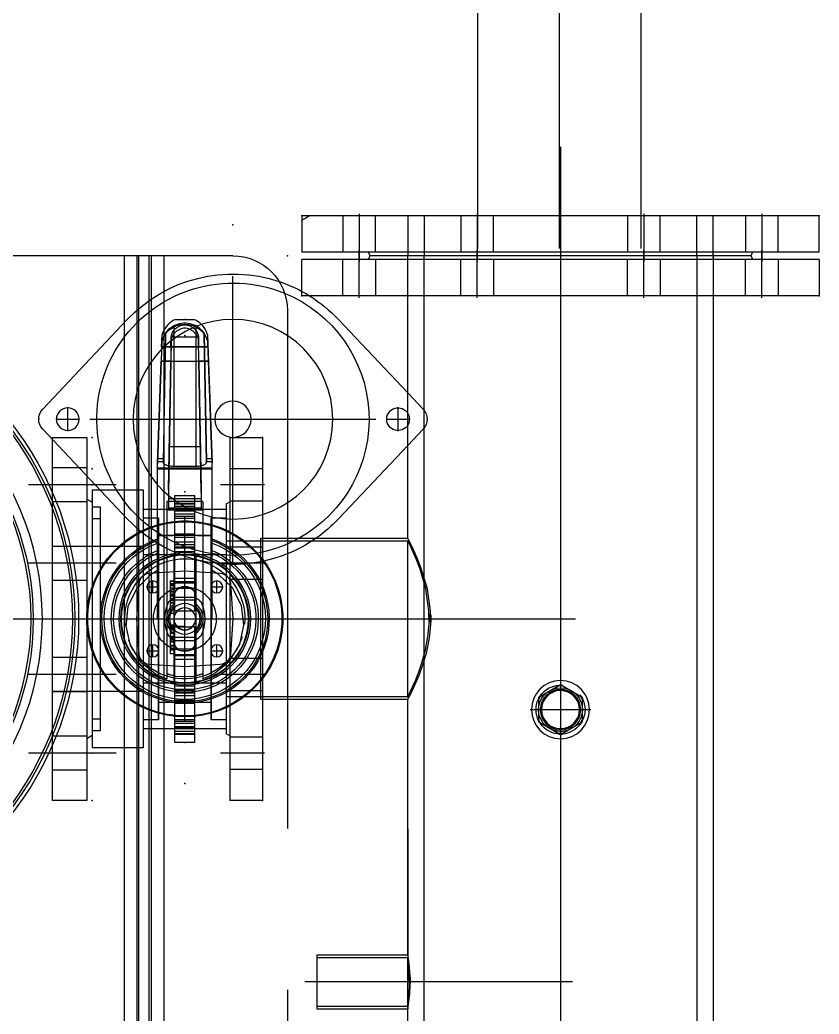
# Model space of a CAD drawing. Extents: x -234346 to 58427, y -132654 to -82394.
# Drawn here: x -196274 to -195834, y -103143 to -102595 of the extents above; entities that cross this region are included whole.
import ezdxf

# ---------------------------------------------------------------- set-up
doc = ezdxf.new("R2010")
doc.units = 0
doc.header["$LTSCALE"] = 8
doc.linetypes.add('CENTER', pattern=[50.8, 31.75, -6.35, 6.35, -6.35])
doc.layers.get('0').update_dxf_attribs({"color": 9, "lineweight": 5})
doc.layers.add('M-PB_CW', color=5, linetype='Continuous')
doc.layers.add('PUMP EQUIPMENT BLOCK', color=30, linetype='Continuous')

# ---------------------------------------------------------------- blocks, each defined once
blk = doc.blocks.new('BOOSTER PUMP BLOCK')
for p, q in [((404, 687.8), (384, 687.8)), ((384, 687.8), (384, 402.8)), ((404, 687.8), (404, 402.8)), ((408, 687.8), (428, 687.8)), ((408, 687.8), (408, 402.8)), ((428, 687.8), (428, 402.8)), ((404, 665.16), (384, 665.16)), ((408, 665.16), (428, 665.16)), ((382.8, 656.16), (409.2, 656.16)), ((429.2, 656.16), (402.8, 656.16)), ((384, 647.16), (404, 647.16)), ((406, 650.14), (404, 651.3)), ((406, 650.14), (408, 651.3)), ((406, 650.14), (406, 440.45)), ((406, 650.14), (406, 440.45)), ((428, 647.16), (408, 647.16)), ((384, 629.45), (-532.5, 629.45)), ((406, 629.45), (384, 629.45)), ((406, 629.45), (428, 629.45)), ((406, 620.35), (-554, 620.35)), ((406, 620.35), (384, 620.35)), ((406, 620.35), (428, 620.35)), ((404, 600.22), (384, 600.22)), ((408, 600.22), (428, 600.22)), ((382.8, 591.22), (409.2, 591.22)), ((429.2, 591.22), (402.8, 591.22)), ((384, 582.22), (404, 582.22)), ((428, 582.22), (408, 582.22)), ((156, 528.5), (156, 562.1)), ((149.07, 557.3), (142.14, 545.3)), ((162.93, 557.3), (149.07, 557.3)), ((169.86, 545.3), (162.93, 557.3)), ((206, -607.96), (206, 553.55)), ((6, 552), (6, 404.44)), ((466, 545.3), (-614, 545.3)), ((142.14, 545.3), (149.07, 533.3)), ((142.53, 544.45), (142.54, 546.31)), ((162.93, 533.3), (169.86, 545.3)), ((169.48, 546.08), (169.5, 545.3)), ((149.07, 533.3), (162.93, 533.3)), ((404, 508.37), (384, 508.37)), ((408, 508.37), (428, 508.37)), ((382.8, 499.37), (409.2, 499.37)), ((429.2, 499.37), (402.8, 499.37)), ((384, 490.37), (404, 490.37)), ((428, 490.37), (408, 490.37)), ((206, 473.84), (204.14, 473.82)), ((206, 472.93), (204.44, 472.92)), ((208.28, 473.81), (206, 473.84)), ((208.82, 472.88), (206, 472.93)), ((-554, 470.25), (406, 470.25)), ((310.51, 469.61), (301.54, 461.15)), ((330.46, 461.15), (321.49, 469.61)), ((384, 470.25), (406, 470.25)), ((428, 470.25), (406, 470.25)), ((-139.03, 461.15), (1.69, 461.15)), ((-9, 461.18), (-9, 411.15)), ((90.33, 461.15), (-8.81, 461.15)), ((-7.5, 461.17), (-7.5, 411.15)), ((-7.5, 461.15), (19.5, 461.15)), ((6, 462.49), (5.08, 462.49)), ((6, 462.24), (5.19, 462.23)), ((8.57, 462.45), (6, 462.49)), ((19.5, 411.15), (19.5, 461.15)), ((20.97, 461.15), (161.69, 461.15)), ((21, 411.15), (21, 461.15)), ((161.55, 461.22), (161.55, 381.15)), ((163.05, 461.22), (163.05, 380.15)), ((163.05, 461.15), (248.95, 461.15)), ((248.95, 380.15), (248.95, 461.19)), ((250.33, 461.15), (384, 461.15)), ((250.45, 381.15), (250.45, 461.21)), ((301.54, 461.15), (261.09, 422.98)), ((316, 449.23), (316, 462.36)), ((370.91, 422.98), (330.46, 461.15)), ((384, 461.15), (406, 461.15)), ((428, 461.15), (406, 461.15)), ((309.44, 455.8), (322.56, 455.8)), ((316, 286.05), (316, 443.55)), ((404, 443.43), (384, 443.43)), ((404, 439.3), (406, 440.45)), ((408, 439.3), (406, 440.45)), ((408, 443.43), (428, 443.43)), ((382.8, 434.43), (409.2, 434.43)), ((429.2, 434.43), (402.8, 434.43)), ((384, 425.43), (404, 425.43)), ((428, 425.43), (408, 425.43)), ((-9, 411.15), (21, 411.15)), ((384, 402.8), (404, 402.8)), ((428, 402.8), (408, 402.8)), ((1.55, 394.8), (-70.5, 394.8)), ((161.55, 394.8), (90.45, 394.8)), ((250.45, 394.8), (161.55, 394.8)), ((376, 394.8), (250.45, 394.8)), ((106, 381.15), (106, 363.15)), ((173.14, 381.15), (106, 381.15)), ((106, 381.15), (106, 363.15)), ((173.14, 381.15), (106, 381.15)), ((106, 381.15), (106, 363.15)), ((173.14, 381.15), (106, 381.15)), ((106, 381.15), (106, 363.15)), ((173.14, 381.15), (106, 381.15)), ((123.09, 381.15), (123.09, 363.15)), ((123.09, 381.15), (123.09, 363.15)), ((123.09, 381.15), (123.09, 363.15)), ((123.09, 381.15), (123.09, 363.15)), ((132.09, 382.25), (132.09, 358.05)), ((141.09, 363.15), (141.09, 381.15)), ((141.09, 363.15), (141.09, 381.15)), ((141.09, 363.15), (141.09, 381.15)), ((141.09, 363.15), (141.09, 381.15)), ((161.55, 381.15), (161.55, 380.15)), ((161.55, 380.15), (250.45, 380.15)), ((163.05, 381.15), (163.05, 361.15)), ((163.05, 381.15), (163.05, 361.15)), ((163.05, 381.15), (163.05, 361.15)), ((163.05, 381.15), (163.05, 361.15)), ((166.39, 381.15), (166.39, 363.15)), ((166.39, 381.15), (166.39, 363.15)), ((166.39, 381.15), (166.39, 363.15)), ((166.39, 381.15), (166.39, 363.15)), ((238.86, 381.15), (173.14, 381.15)), ((238.86, 381.15), (173.14, 381.15)), ((238.86, 381.15), (173.14, 381.15)), ((238.86, 381.15), (173.14, 381.15)), ((175.39, 382.25), (175.39, 358.05)), ((184.39, 363.15), (184.39, 381.15)), ((184.39, 363.15), (184.39, 381.15)), ((184.39, 363.15), (184.39, 381.15)), ((184.39, 363.15), (184.39, 381.15)), ((227.61, 381.15), (227.61, 363.15)), ((227.61, 381.15), (227.61, 363.15)), ((227.61, 381.15), (227.61, 363.15)), ((227.61, 381.15), (227.61, 363.15)), ((236.61, 382.25), (236.61, 358.05)), ((306, 381.15), (238.86, 381.15)), ((306, 381.15), (238.86, 381.15)), ((306, 381.15), (238.86, 381.15)), ((306, 381.15), (238.86, 381.15)), ((245.61, 363.15), (245.61, 381.15)), ((245.61, 363.15), (245.61, 381.15)), ((245.61, 363.15), (245.61, 381.15)), ((245.61, 363.15), (245.61, 381.15)), ((248.95, 361.15), (248.95, 381.15)), ((248.95, 361.15), (248.95, 381.15)), ((248.95, 361.15), (248.95, 381.15)), ((248.95, 361.15), (248.95, 381.15)), ((250.45, 380.15), (250.45, 381.15)), ((270.91, 381.15), (270.91, 363.15)), ((270.91, 381.15), (270.91, 363.15)), ((270.91, 381.15), (270.91, 363.15)), ((270.91, 381.15), (270.91, 363.15)), ((279.91, 382.25), (279.91, 358.05)), ((288.91, 363.15), (288.91, 381.15)), ((288.91, 363.15), (288.91, 381.15)), ((288.91, 363.15), (288.91, 381.15)), ((288.91, 363.15), (288.91, 381.15)), ((306, 363.15), (306, 381.15)), ((306, 363.15), (306, 381.15)), ((306, 363.15), (306, 381.15)), ((306, 363.15), (306, 381.15)), ((158.06, 363.15), (106, 363.15)), ((158.06, 363.15), (106, 363.15)), ((158.06, 363.15), (106, 363.15)), ((158.06, 363.15), (106, 363.15)), ((141.5, 363.15), (142.65, 361.15)), ((141.5, 363.15), (142.65, 361.15)), ((141.5, 363.15), (142.65, 361.15)), ((141.5, 363.15), (142.65, 361.15)), ((253.94, 363.15), (158.06, 363.15)), ((253.94, 363.15), (158.06, 363.15)), ((253.94, 363.15), (158.06, 363.15)), ((253.94, 363.15), (158.06, 363.15)), ((206, 364.8), (186.43, 363.43)), ((225.57, 363.43), (206, 364.8)), ((237.25, 364.8), (394.75, 364.8)), ((306, 363.15), (253.94, 363.15)), ((306, 363.15), (253.94, 363.15)), ((306, 363.15), (253.94, 363.15)), ((306, 363.15), (253.94, 363.15)), ((269.35, 361.15), (270.5, 363.15)), ((269.35, 361.15), (270.5, 363.15)), ((269.35, 361.15), (270.5, 363.15)), ((269.35, 361.15), (270.5, 363.15)), ((406, 364.8), (406, -155.2)), ((157.07, 361.15), (142.65, 361.15)), ((157.07, 361.15), (142.65, 361.15)), ((157.07, 361.15), (142.65, 361.15)), ((157.07, 361.15), (142.65, 361.15)), ((145.5, 361.3), (145.5, 361.15)), ((145.5, 361.3), (266.5, 361.3)), ((145.5, 361.15), (145.5, 343.8)), ((150.35, 361.3), (150.35, 352.8)), ((150.35, 361.3), (150.35, 352.8)), ((254.93, 361.15), (157.07, 361.15)), ((254.93, 361.15), (157.07, 361.15)), ((254.93, 361.15), (157.07, 361.15)), ((254.93, 361.15), (157.07, 361.15)), ((170.5, 361.3), (170.5, 315.3)), ((180.87, 357.86), (179.5, 338.3)), ((188.4, 352.43), (188.4, 359.36)), ((223.6, 352.43), (223.6, 359.36)), ((232.5, 338.3), (231.13, 357.86)), ((241.5, 315.3), (241.5, 361.3)), ((269.35, 361.15), (254.93, 361.15)), ((269.35, 361.15), (254.93, 361.15)), ((269.35, 361.15), (254.93, 361.15)), ((269.35, 361.15), (254.93, 361.15)), ((261.65, 352.8), (261.65, 361.3)), ((261.65, 352.8), (261.65, 361.3)), ((266.5, 361.15), (266.5, 361.3)), ((266.5, 353.3), (266.5, 361.15)), ((261.65, 352.8), (150.35, 352.8)), ((150.35, 352.8), (261.65, 352.8)), ((159.9, 352.8), (159.9, 323.8)), ((159.9, 352.8), (159.9, 323.8)), ((184.93, 355.9), (191.86, 355.9)), ((206, 353.3), (291.94, 353.3)), ((206, 323.3), (206, 353.3)), ((220.13, 355.9), (227.06, 355.9)), ((252, 345.1), (252, 353.3)), ((252.1, 323.8), (252.1, 352.8)), ((252.1, 323.8), (252.1, 352.8)), ((266.5, 323.3), (266.5, 353.3)), ((288.62, 323.3), (288.62, 353.3)), ((289.14, 323.3), (289.14, 353.3)), ((291.58, 353.3), (358.38, 350.95)), ((362.44, 350.83), (291.91, 353.3)), ((291.94, 353.3), (292.07, 353.29)), ((292.07, 353.29), (358.42, 350.95)), ((292.65, 350.23), (292.65, 353.26)), ((294.34, 350.19), (294.34, 353.2)), ((348, 351.34), (348, 346.05)), ((348, 346.04), (348, 351.34)), ((355.89, 345.91), (355.89, 351.06)), ((356, 345.91), (356, 351.06)), ((358.42, 350.95), (358.38, 350.95)), ((270.72, 348.3), (173.01, 348.3)), ((174.49, 343.54), (175.97, 348.3)), ((266, 328.3), (266, 348.3)), ((266.76, 347.3), (266.76, 329.3)), ((276.94, 347.3), (266.76, 347.3)), ((266.82, 329.3), (266.82, 347.3)), ((267.19, 329.3), (267.19, 347.3)), ((270.72, 348.3), (270.72, 347.3)), ((270.72, 347.3), (270.72, 329.3)), ((272.34, 329.3), (272.34, 347.3)), ((275.71, 347.3), (358.99, 345.83)), ((277.32, 347.3), (276.94, 347.3)), ((348, 346.06), (277.32, 347.3)), ((292.38, 350.23), (362.83, 348.99)), ((363.05, 348.99), (292.38, 350.23)), ((301, 329.71), (301, 346.89)), ((348, 330.55), (348, 346.05)), ((348, 346.05), (348, 346.05)), ((348, 330.55), (348, 346.04)), ((355.89, 330.69), (355.89, 345.91)), ((361, 345.83), (356, 345.92)), ((356, 330.68), (356, 345.91)), ((356, 345.91), (356, 345.91)), ((356, 345.91), (356, 345.91)), ((358.99, 345.83), (360.61, 345.83)), ((360.61, 345.83), (361, 345.83)), ((361.45, 331.38), (361.45, 345.21)), ((363.05, 348.99), (362.83, 348.99)), ((137.97, 343.8), (137.97, 332.8)), ((137.97, 343.8), (152.28, 343.8)), ((142.36, 343.8), (142.36, 332.8)), ((142.74, 343.8), (142.74, 332.8)), ((143.97, 343.8), (143.97, 332.8)), ((145.5, 343.8), (145.5, 332.8)), ((145.94, 343.8), (145.94, 332.8)), ((146.6, 343.8), (146.6, 332.8)), ((148.37, 343.8), (148.37, 332.8)), ((149.55, 343.8), (149.55, 332.8)), ((150.63, 332.8), (150.63, 343.8)), ((152.28, 343.8), (201.68, 343.8)), ((159.33, 343.8), (159.33, 332.8)), ((161.1, 343.8), (161.1, 332.8)), ((163.73, 332.8), (163.73, 343.8)), ((165.16, 343.8), (165.16, 332.8)), ((166.39, 343.8), (166.39, 332.8)), ((167.07, 343.8), (167.07, 332.8)), ((168.98, 343.8), (168.98, 332.8)), ((170.5, 344.3), (170.5, 332.3)), ((241.5, 344.3), (170.5, 344.3)), ((183.7, 343.8), (183.7, 332.8)), ((185.61, 343.8), (185.61, 332.8)), ((186.3, 332.8), (186.3, 343.8)), ((189.24, 343.8), (189.24, 332.8)), ((194, 332), (194, 344.6)), ((194.47, 344.3), (194, 344.3)), ((195.71, 343.8), (195.71, 332.8)), ((201.5, 341.42), (201.5, 335.17)), ((201.68, 343.8), (201.68, 342.61)), ((210.32, 343.8), (210.32, 342.61)), ((210.32, 343.8), (274.03, 343.8)), ((210.5, 335.17), (210.5, 341.42)), ((216.29, 343.8), (216.29, 332.8)), ((218, 344.3), (217.53, 344.3)), ((218, 332), (218, 344.6)), ((222.76, 343.8), (222.76, 332.8)), ((225.7, 343.8), (225.7, 332.8)), ((226.39, 343.8), (226.39, 332.8)), ((228.3, 343.8), (228.3, 332.8)), ((241.5, 332.3), (241.5, 344.3)), ((243.02, 343.8), (243.02, 332.8)), ((244.93, 343.8), (244.93, 332.8)), ((245.61, 332.8), (245.61, 343.8)), ((246.84, 343.8), (246.84, 332.8)), ((248.27, 343.8), (248.27, 332.8)), ((250.9, 343.8), (250.9, 332.8)), ((252.67, 343.8), (252.67, 332.8)), ((261.37, 343.8), (261.37, 332.8)), ((262.45, 343.8), (262.45, 332.8)), ((263.63, 343.8), (263.63, 332.8)), ((265.4, 343.8), (265.4, 332.8)), ((266.06, 343.8), (266.06, 332.8)), ((268.03, 332.8), (268.03, 343.8)), ((269.26, 343.8), (269.26, 332.8)), ((269.64, 343.8), (269.64, 332.8)), ((274.03, 332.8), (274.03, 343.8)), ((290.12, 332.3), (290.12, 344.3)), ((367.58, 344.3), (290.12, 344.3)), ((371, 333.3), (371, 343.3)), ((149.3, 338.3), (262.7, 338.3)), ((179.5, 338.3), (180.87, 318.73)), ((201.88, 338.7), (201.88, 329.9)), ((231.13, 318.73), (232.5, 338.3)), ((137.97, 332.8), (152.28, 332.8)), ((145.5, 332.8), (145.5, 315.3)), ((152.28, 332.8), (201.68, 332.8)), ((241.5, 332.3), (170.5, 332.3)), ((175.97, 328.3), (174.49, 333.05)), ((186.73, 332.3), (186.73, 330.3)), ((191.11, 330.3), (186.73, 330.3)), ((188.7, 332.3), (188.7, 330.3)), ((189.05, 330.3), (189.05, 332.3)), ((189.41, 330.3), (189.41, 332.3)), ((191.11, 330.3), (191.11, 332.3)), ((191.56, 330.3), (191.56, 332.3)), ((198.08, 330.3), (191.56, 330.3)), ((193.26, 330.3), (193.26, 332.3)), ((193.97, 330.3), (193.97, 332.3)), ((194, 332.3), (194.47, 332.3)), ((194.82, 330.3), (194.82, 332.3)), ((195.67, 330.3), (195.67, 332.3)), ((196.38, 330.3), (196.38, 332.3)), ((198.08, 330.3), (198.08, 332.3)), ((198.52, 330.3), (198.52, 332.3)), ((200.58, 330.3), (198.52, 330.3)), ((200.22, 330.3), (200.22, 332.3)), ((200.58, 330.3), (200.58, 332.3)), ((201.03, 330.3), (201.03, 332.3)), ((202.73, 330.3), (201.03, 330.3)), ((201.04, 332.3), (201.04, 330.3)), ((201.68, 333.99), (201.68, 332.8)), ((202.72, 330.3), (202.72, 332.3)), ((202.73, 330.3), (202.73, 332.3)), ((209.16, 330.3), (209.16, 332.3)), ((214.76, 330.3), (209.16, 330.3)), ((210.32, 333.99), (210.32, 332.8)), ((210.32, 332.8), (274.03, 332.8)), ((210.9, 330.3), (210.9, 332.3)), ((212.6, 330.3), (212.6, 332.3)), ((212.64, 330.3), (212.64, 332.3)), ((214.76, 330.3), (214.76, 332.3)), ((215.23, 330.3), (215.23, 332.3)), ((220.84, 330.3), (215.23, 330.3)), ((216.27, 330.3), (216.27, 332.3)), ((216.38, 330.3), (216.38, 332.3)), ((216.89, 330.3), (216.89, 332.3)), ((216.9, 330.3), (216.9, 332.3)), ((217.27, 330.3), (217.27, 332.3)), ((217.42, 330.3), (217.42, 332.3)), ((217.53, 332.3), (218, 332.3)), ((218.65, 330.3), (218.65, 332.3)), ((218.8, 330.3), (218.8, 332.3)), ((219.17, 330.3), (219.17, 332.3)), ((219.17, 330.3), (219.17, 332.3)), ((219.69, 330.3), (219.69, 332.3)), ((219.8, 330.3), (219.8, 332.3)), ((220.84, 330.3), (220.84, 332.3)), ((221.3, 330.3), (221.3, 332.3)), ((226.91, 330.3), (221.3, 330.3)), ((223.02, 330.3), (223.02, 332.3)), ((224.47, 330.3), (224.47, 332.3)), ((225, 330.3), (225, 332.3)), ((225.51, 330.3), (225.51, 332.3)), ((226.8, 330.3), (226.8, 332.3)), ((226.91, 330.3), (226.91, 332.3)), ((252, 323.3), (252, 331.5)), ((276.94, 329.3), (266.76, 329.3)), ((270.72, 329.3), (270.72, 328.3)), ((358.99, 330.76), (275.71, 329.3)), ((277.32, 329.3), (276.94, 329.3)), ((277.32, 329.3), (348, 330.53)), ((367.58, 332.3), (290.12, 332.3)), ((348, 330.54), (348, 330.55)), ((348, 325.25), (348, 330.55)), ((348, 330.54), (348, 325.25)), ((355.89, 325.53), (355.89, 330.69)), ((356, 330.67), (361, 330.76)), ((356, 330.68), (356, 330.68)), ((356, 330.68), (356, 330.68)), ((356, 325.53), (356, 330.68)), ((358.99, 330.76), (360.61, 330.76)), ((360.61, 330.76), (361, 330.76)), ((145.5, 326.7), (-35.13, 326.7)), ((364.87, 326.7), (145.5, 326.7)), ((150.35, 323.8), (150.35, 315.3)), ((261.65, 323.8), (150.35, 323.8)), ((150.35, 323.8), (261.65, 323.8)), ((150.35, 323.8), (150.35, 315.3)), ((270.72, 328.3), (173.01, 328.3)), ((188.4, 317.23), (188.4, 324.16)), ((206, 323.3), (291.94, 323.3)), ((223.6, 317.23), (223.6, 324.16)), ((261.65, 315.3), (261.65, 323.8)), ((261.65, 315.3), (261.65, 323.8)), ((266.5, 315.3), (266.5, 323.3)), ((358.38, 325.64), (291.58, 323.3)), ((291.91, 323.3), (348, 325.25)), ((292.07, 323.3), (291.94, 323.3)), ((358.42, 325.64), (292.07, 323.3)), ((362.83, 327.6), (292.38, 326.36)), ((363.05, 327.6), (292.38, 326.36)), ((292.65, 323.33), (292.65, 326.37)), ((294.34, 323.39), (294.34, 326.4)), ((355.89, 325.53), (362.44, 325.76)), ((358.42, 325.64), (358.38, 325.64)), ((362.83, 327.6), (363.05, 327.6)), ((406, 326.7), (364.87, 326.7)), ((-554, 318.7), (406, 318.7)), ((145.5, 319.8), (-133.5, 319.8)), ((266.5, 319.8), (145.5, 319.8)), ((184.93, 320.7), (191.86, 320.7)), ((220.13, 320.7), (227.06, 320.7)), ((406, 319.8), (266.5, 319.8)), ((-123, 312.9), (135, 312.9)), ((157.14, 315.3), (135, 315.3)), ((135, 315.3), (135, 287.3)), ((135, 312.9), (277, 312.9)), ((254.86, 315.3), (157.14, 315.3)), ((166, 315.3), (166, 287.3)), ((186.43, 313.16), (206, 311.8)), ((206, 311.8), (225.57, 313.16)), ((246, 287.3), (246, 315.3)), ((277, 315.3), (254.86, 315.3)), ((277, 287.3), (277, 315.3)), ((277, 312.9), (406, 312.9)), ((406, 311.8), (-554, 311.8)), ((406, 304.9), (-554, 304.9)), ((261.09, 306.61), (310.51, 259.98)), ((321.49, 259.98), (370.91, 306.61)), ((132.09, 300.5), (132.09, 252.1)), ((175.39, 300.5), (175.39, 252.1)), ((236.61, 300.5), (236.61, 252.1)), ((279.91, 300.5), (279.91, 252.1)), ((144.25, 291.65), (144.25, 287.3)), ((267.74, 291.65), (144.25, 291.65)), ((150.75, 291.65), (150.75, 287.3)), ((261.24, 287.3), (261.24, 291.65)), ((267.74, 287.3), (267.74, 291.65)), ((188.25, 287.3), (135, 287.3)), ((141.73, 287.3), (140, 284.3)), ((166, 287.3), (166, 265.3)), ((223.75, 287.3), (188.25, 287.3)), ((277, 287.3), (223.75, 287.3)), ((246, 265.3), (246, 287.3)), ((272, 284.3), (270.27, 287.3)), ((306, 284.3), (106, 284.3)), ((106, 284.3), (106, 265.3)), ((122.59, 284.3), (122.59, 265.3)), ((141.59, 265.3), (141.59, 284.3)), ((165.89, 284.3), (165.89, 265.3)), ((184.89, 265.3), (184.89, 284.3)), ((227.11, 284.3), (227.11, 265.3)), ((246.11, 265.3), (246.11, 284.3)), ((270.41, 284.3), (270.41, 265.3)), ((289.41, 265.3), (289.41, 284.3)), ((306, 265.3), (306, 284.3)), ((316, 267.23), (316, 280.36)), ((309.44, 273.8), (322.56, 273.8)), ((136.25, 265.3), (106, 265.3)), ((275.75, 265.3), (136.25, 265.3)), ((306, 265.3), (275.75, 265.3))]:
    blk.add_line(p, q)
for points in [[(145.52, 544.61), (145.76, 547.62), (146.06, 548.67)], [(166.07, 548.29), (166.23, 547.66), (166.5, 545.3)], [(161.55, 461.15), (161.61, 461.18), (162.45, 461.62), (164.3, 462.56), (170.67, 465.59), (175.44, 467.58), (181.14, 469.64), (187.87, 471.58), (195.51, 473.08), (202.66, 473.77), (210.21, 473.72), (222.59, 471.94), (233.84, 468.61), (239.16, 466.53), (243.69, 464.51), (247.19, 462.82), (249.53, 461.63), (250.41, 461.17), (250.45, 461.15)], [(163.05, 461.15), (163.12, 461.18), (163.96, 461.61), (165.79, 462.51), (172.08, 465.38), (176.75, 467.24), (182.34, 469.16), (188.86, 470.93), (196.24, 472.28), (203.14, 472.88), (210.4, 472.8), (222.46, 471.08), (233.39, 467.92), (238.47, 465.98), (242.78, 464.12), (246.04, 462.59), (248.18, 461.53), (248.93, 461.16), (248.95, 461.15)], [(-9, 461.15), (-8.91, 461.16), (-7.57, 461.39), (-4.73, 461.8), (-0.65, 462.23), (4.19, 462.47), (9.19, 462.43), (13.78, 462.13), (17.56, 461.69), (20.08, 461.3), (21, 461.15), (21, 461.15)], [(-7.5, 461.15), (-7.42, 461.16), (-6.2, 461.34), (-3.63, 461.68), (0.05, 462.02), (4.41, 462.22), (8.91, 462.18), (13.06, 461.94), (16.45, 461.58), (18.69, 461.27), (19.5, 461.15), (19.5, 461.15)], [(173.01, 348.3), (175.64, 354.33), (182.52, 362.81), (191.81, 368.53), (202.47, 370.84), (213.29, 369.48), (223.05, 364.6), (230.65, 356.76), (232.72, 353.3)], [(362.83, 348.99), (361.87, 349.6), (360.87, 350.11), (359.82, 350.54), (358.74, 350.87), (358.42, 350.95)], [(362.44, 350.83), (363.52, 350.49), (364.56, 350.05), (365.57, 349.52), (366.52, 348.9), (367.41, 348.21), (368.25, 347.43), (369.01, 346.59), (369.69, 345.69), (370.3, 344.73), (370.81, 343.72), (371, 343.3)], [(197.78, 344.3), (198.64, 345.34), (201.34, 347.39), (204.6, 348.44), (207.92, 348.35), (210.95, 347.23), (213.52, 345.16), (214.22, 344.3)], [(252, 331.5), (252.42, 335.53), (252.48, 339.59), (252.19, 343.63), (252, 345.1)], [(290.12, 344.3), (290.13, 344.81), (290.15, 345.33), (290.19, 345.83), (290.25, 346.33), (290.33, 346.8), (290.42, 347.26), (290.52, 347.7), (290.64, 348.11), (290.77, 348.49), (290.92, 348.84), (291.07, 349.16), (291.24, 349.44), (291.41, 349.68), (291.59, 349.87), (291.78, 350.03), (291.97, 350.14), (292.16, 350.21), (292.36, 350.23), (292.38, 350.23)], [(348, 346.05), (348.02, 346.04), (348.06, 346.04), (348.14, 346.04), (348.24, 346.04), (348.37, 346.03), (348.54, 346.03), (348.72, 346.03), (348.94, 346.02), (349.17, 346.02), (349.43, 346.01), (349.71, 346.01), (350, 346), (350.31, 346), (350.63, 345.99), (350.96, 345.99), (351.31, 345.98), (351.65, 345.97), (352, 345.97), (352.35, 345.96), (352.69, 345.95), (353.04, 345.95), (353.37, 345.94), (353.69, 345.94), (354, 345.93), (354.29, 345.93), (354.57, 345.92), (354.83, 345.92), (355.06, 345.92), (355.28, 345.91), (355.46, 345.91), (355.63, 345.91), (355.76, 345.91), (355.86, 345.91), (355.94, 345.91), (355.98, 345.91), (356, 345.91)], [(361.45, 331.38), (363.06, 332.32), (364.68, 333.91), (366.02, 336.44), (366.27, 337.72), (366.27, 338.86), (365.97, 340.29), (364.69, 342.66), (363.11, 344.23), (361.45, 345.21)], [(367.58, 344.3), (366.32, 346.22), (365.05, 347.58), (363.86, 348.52), (363.31, 348.87), (363.06, 348.99), (363.05, 348.99)], [(174.49, 333.05), (174.18, 341.69), (174.49, 343.54)], [(367.58, 332.3), (368.06, 333.32), (368.44, 334.39), (368.73, 335.49), (368.93, 336.6), (369.03, 337.73), (369.03, 338.87), (368.93, 340), (368.73, 341.11), (368.44, 342.21), (368.05, 343.27), (367.58, 344.3)], [(200.15, 336.55), (200.06, 336.91), (199.9, 338.3)], [(212.09, 338.7), (211.95, 336.95), (211.78, 336.33)], [(214.22, 332.3), (212.01, 330.05), (208.91, 328.49), (205.55, 328.06), (202.36, 328.74), (199.56, 330.39), (197.78, 332.3)], [(292.38, 326.36), (292.18, 326.38), (291.99, 326.44), (291.8, 326.55), (291.61, 326.7), (291.43, 326.9), (291.25, 327.13), (291.09, 327.41), (290.93, 327.72), (290.79, 328.06), (290.65, 328.44), (290.53, 328.85), (290.43, 329.29), (290.34, 329.74), (290.26, 330.22), (290.2, 330.71), (290.16, 331.22), (290.13, 331.73), (290.12, 332.25), (290.12, 332.3)], [(356, 330.68), (355.98, 330.69), (355.94, 330.69), (355.86, 330.68), (355.76, 330.68), (355.63, 330.68), (355.46, 330.68), (355.28, 330.68), (355.06, 330.67), (354.83, 330.67), (354.57, 330.67), (354.29, 330.66), (354, 330.66), (353.69, 330.65), (353.37, 330.65), (353.04, 330.64), (352.69, 330.64), (352.35, 330.63), (352, 330.62), (351.65, 330.62), (351.31, 330.61), (350.96, 330.61), (350.63, 330.6), (350.31, 330.59), (350, 330.59), (349.71, 330.58), (349.43, 330.58), (349.17, 330.57), (348.94, 330.57), (348.72, 330.56), (348.54, 330.56), (348.37, 330.56), (348.24, 330.55), (348.14, 330.55), (348.06, 330.55), (348.02, 330.55), (348, 330.55)], [(371, 333.3), (370.52, 332.27), (369.95, 331.29), (369.3, 330.36), (368.57, 329.49), (367.76, 328.69), (366.89, 327.97), (365.96, 327.32), (364.98, 326.75), (363.95, 326.27), (362.88, 325.89), (362.44, 325.76)], [(363.05, 327.6), (363.15, 327.63), (363.47, 327.82), (364.3, 328.39), (365.75, 329.71), (367.12, 331.49), (367.58, 332.3)], [(232.72, 323.3), (230.32, 319.37), (222.59, 311.66), (212.75, 306.95), (201.92, 305.78), (191.3, 308.27), (182.1, 314.15), (175.37, 322.76), (173.01, 328.3)], [(355.89, 325.53), (355.79, 325.53), (355.67, 325.52), (355.52, 325.52), (355.34, 325.51), (355.13, 325.5), (354.9, 325.5), (354.65, 325.49), (354.38, 325.48), (354.09, 325.47), (353.79, 325.46), (353.47, 325.45), (353.14, 325.43), (352.8, 325.42), (352.45, 325.41), (352.11, 325.4), (351.76, 325.39), (351.41, 325.37), (351.07, 325.36), (350.73, 325.35), (350.41, 325.34), (350.09, 325.33), (349.79, 325.32), (349.51, 325.31), (349.25, 325.3), (349, 325.29), (348.79, 325.28), (348.59, 325.28), (348.42, 325.27), (348.28, 325.26), (348.17, 325.26), (348.08, 325.26), (348.03, 325.26), (348, 325.25), (348, 325.25)], [(358.42, 325.64), (359.51, 325.94), (360.57, 326.34), (361.58, 326.83), (362.55, 327.41), (362.83, 327.6)]]:
    blk.add_lwpolyline(points)
for centre, radius in [((156, 545.3), 16), ((156, 545.3), 11.13), ((156, 545.3), 10.5), ((316, 364.8), 55), ((206, 338.3), 36.38), ((206, 338.3), 35.38), ((206, 338.3), 35.1), ((316, 364.8), 10), ((188.4, 355.9), 3.3), ((223.6, 355.9), 3.3), ((206, 338.3), 17.5), ((206, 338.3), 8.4), ((206, 338.3), 6.1), ((206, 338.3), 6), ((188.4, 320.7), 3.3), ((223.6, 320.7), 3.3), ((316, 273.8), 6.25), ((206, 104.8), 173.11), ((206, 104.8), 155), ((206, 104.8), 148.8)]:
    blk.add_circle(centre, radius)
for centre, radius, start, end in [((156, 545.3), 13.5, 63.3627, 115.8263), ((156, 545.3), 13.5, 124.9609, 175.8485), ((156, 545.3), 12.06, 269.6817, 152.1014), ((156, 545.3), 13.22, 112.9761, 126.5666), ((156, 545.3), 13.5, 115.8263, 124.9609), ((156, 545.3), 13.22, 52.2214, 67.1673), ((156, 545.3), 13.5, 54.9128, 63.3627), ((156, 545.3), 12.06, 154.0964, 267.0744), ((156, 545.3), 13.5, 175.8485, 180), ((156, 545.3), 13.5, 180, 235.3778), ((156, 545.3), 13.22, 173.7491, 187.8505), ((156, 545.3), 13.5, 304.4647, 357.0273), ((156, 545.3), 13.22, 352.4362, 6.3431), ((156, 545.3), 13.5, 357.0273, 4.9786), ((156, 545.3), 13.22, 232.2201, 245.1954), ((156, 545.3), 13.5, 235.3778, 243.451), ((156, 545.3), 13.5, 243.451, 295.2152), ((156, 545.3), 13.22, 293.8148, 307.3169), ((156, 545.3), 13.5, 295.2152, 304.4647), ((316, 463.8), 8, 46.6582, 133.3418), ((316, 455.8), 6.25, 121.1296, 58.8704), ((316, 455.8), 6.25, 58.8704, 121.1296), ((316, 364.8), 75, 22.3316, 150.9268), ((316, 364.8), 80, 133.3418, 145.0223), ((316, 364.8), 80, 31.7883, 46.6582), ((316, 364.8), 80, 145.0223, 226.6582), ((316, 364.8), 80, 28.3594, 31.7883), ((496, 364.8), 80, 148.2117, 151.6406), ((316, 364.8), 75, 150.9268, 22.3316), ((316, 364.8), 80, 18.5733, 28.3594), ((376, 364.8), 30, 0, 90), ((206, 338.3), 54, 16.1276, 343.8724), ((206, 338.3), 53.5, 16.2825, 343.7175), ((316, 364.8), 80, 313.3418, 18.5733), ((206, 338.3), 46.5, 18.8191, 341.1809), ((206, 338.3), 45.69, 19.1639, 340.8361), ((206, 338.3), 44.4, 19.7441, 340.2559), ((206, 338.3), 40.5, 21.7378, 338.2622), ((206, 338.3), 39.22, 22.4841, 337.5159), ((206, 338.3), 33.1, 107.2431, 249.0741), ((206, 338.3), 33.1, 263.3666, 95.0954), ((186.85, 357.44), 6, 94, 176), ((225.15, 357.44), 6, 4, 86), ((206, 338.3), 53.5, 343.7175, 16.2825), ((206, 338.3), 54, 343.8724, 16.1276), ((206, 338.3), 31.94, 161.7565, 170.5549), ((206, 338.3), 13, 137.2874, 152.5136), ((206, 327.3), 22, 64.2669, 115.7331), ((206, 338.3), 9, 41.8103, 138.1897), ((206, 338.3), 13, 27.4864, 42.7126), ((194, 338.3), 6, 90, 270), ((203.5, 341.42), 2, 128.6822, 180), ((208.5, 341.42), 2, 0, 51.3178), ((218, 338.3), 6, 270, 90), ((203.5, 335.17), 2, 180, 231.3178), ((208.5, 335.17), 2, 308.6822, 0), ((206, 338.3), 31.94, 189.4451, 198.2435), ((206, 338.3), 13, 207.4864, 222.7126), ((206, 349.3), 22, 244.2669, 295.7331), ((206, 338.3), 9, 221.8103, 318.1897), ((206, 338.3), 13, 317.2874, 332.5136), ((186.85, 319.15), 6, 184, 266), ((225.15, 319.15), 6, 274, 356), ((206, 104.8), 175, 294.2946, 245.7054), ((206, 104.8), 171.61, 294.8072, 245.1928), ((316, 265.8), 8, 226.6582, 313.3418), ((206, 104.8), 150, 47.674, 132.326)]:
    blk.add_arc(centre, radius, start, end)
for centre, major_axis, ratio, start_param, end_param in [((355.43, 338.3), (0, 13), 0.996195, 3.371304, 6.053474), ((358.44, 338.3), (0, 7.55), 0.991445, 5.869742, 6.209765), ((360.45, 338.3), (0, -7.55), 0.991445, 0.07342, 3.068173), ((358.44, 338.3), (0, 7.55), 0.991445, 3.215013, 3.555036)]:
    blk.add_ellipse(centre, major_axis=major_axis, ratio=ratio, start_param=start_param, end_param=end_param)
for p in [(384, 687.8), (428, 687.8), (405, 629.45), (407, 629.45), (406, 620.35), (406, 620.35), (6, 545.3), (156, 545.3), (156, 545.3), (156, 545.3), (156, 545.3), (384, 545.3), (384, 545.3), (406, 545.3), (406, 545.3), (406, 545.3), (406, 545.3), (406, 545.3), (406, 545.3), (406, 545.3), (406, 545.3), (428, 545.3), (428, 545.3), (316, 471.8), (406, 470.25), (406, 470.25), (384, 402.8), (428, 402.8), (406, 394.8), (206, 392.3), (106, 381.15), (106, 381.15), (106, 381.15), (106, 381.15), (206, 381.15), (206, 381.15), (206, 381.15), (206, 381.15), (206, 381.15), (206, 381.15), (206, 381.15), (206, 381.15), (306, 381.15), (306, 381.15), (306, 381.15), (306, 381.15), (209, 364.8), (316, 364.8), (316, 364.8), (316, 364.8), (423, 364.8), (206, 361.15), (206, 361.15), (206, 361.15), (206, 361.15), (206, 361.15), (206, 361.15), (206, 361.15), (206, 361.15), (266.5, 361.3), (115.25, 338.3), (137.97, 338.3), (206, 338.3), (206, 338.3), (206, 338.3), (206, 338.3), (206, 338.3), (206, 338.3), (206, 338.3), (206, 338.3), (206, 338.3), (206, 338.3), (234, 338.3), (274.03, 338.3), (276, 338.3), (276, 338.3), (362.15, 338.3), (371, 338.3), (266.5, 315.3), (106, 287.3), (132.09, 287.3), (140, 287.3), (206, 287.3), (206, 287.3), (206, 287.3), (206, 287.3), (271.13, 287.3), (272, 287.3), (279.91, 287.3), (288.69, 287.3), (306, 287.3), (206, 284.3), (206, 276.3), (206, 276.3), (206, 265.3), (206, 259.8), (316, 257.8)]:
    blk.add_point(p)

msp = doc.modelspace()

# ---------------------------------------------------------------- linework, layer by layer
at = {"layer": 'M-PB_CW', "lineweight": -3, "ltscale": 1.032}
for p, q in [((-196021.57, -102720.73), (-196021.57, -102130.08)), ((-195931.57, -102720.73), (-195931.57, -102130.08))]:
    msp.add_line(p, q, dxfattribs=at)
at = {"layer": 'M-PB_CW', "color": 9, "linetype": 'CENTER', "lineweight": -3, "ltscale": 1.032}
msp.add_line((-195976.57, -102720.73), (-195976.57, -102130.08), dxfattribs=at)

# ---------------------------------------------------------------- block references
at = {"layer": 'PUMP EQUIPMENT BLOCK', "ltscale": 1.032, "xscale": -1, "rotation": 269.9999999999878}
msp.add_blockref('BOOSTER PUMP BLOCK', (-196521.31, -103130.8), dxfattribs=at)

doc.saveas('drawing.dxf')
